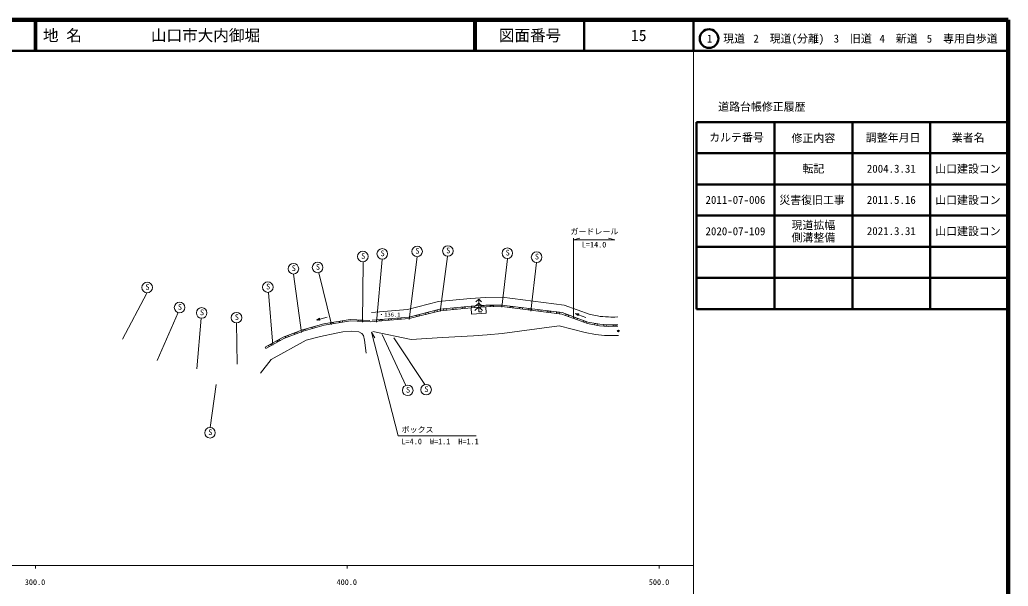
# Model space of a CAD drawing. Units: millimetres on the paper, with parts at other scales. Extents: x 40 to 680, y 20 to 380.
# Drawn here: x 363 to 680, y 198.4 to 380 of the extents above; entities that cross this region are included whole.
import ezdxf
from ezdxf.enums import TextEntityAlignment as Align

# ---------------------------------------------------------------- set-up
doc = ezdxf.new("R2010")
doc.units = ezdxf.units.MM
doc.header["$PDMODE"] = 32
doc.header["$PDSIZE"] = 0.5
for name, color, linetype, lineweight in [('M-BGD', 7, 'Continuous', 13), ('M-STR-HTXT', 7, 'Continuous', 13), ('M-TTL', 2, 'Continuous', 140), ('M-TTL-BAND', 7, 'Continuous', 13), ('M-TTL-FRAM', 2, 'Continuous', 50), ('M-TTL-LINE', 7, 'Continuous', 50)]:
    doc.layers.add(name, color=color, linetype=linetype, lineweight=lineweight)
doc.layers.add('M-OTRS', color=6, linetype='Continuous')
doc.layers.add('M-TTL-TXT', color=7, linetype='Continuous')
doc.styles.add('ＭＳ ゴシック', font='')
doc.styles.get('ＭＳ ゴシック').set_extended_font_data('MS Gothic')

msp = doc.modelspace()

# ---------------------------------------------------------------- linework, layer by layer
at = {"layer": 'M-BGD'}
for p, q in [((497.261, 289.661), (487.369, 287.123)), ((507.513, 290.635), (497.261, 289.661)), ((507.513, 290.635), (512.346, 290.937)), ((509.056, 288.156), (510.156, 289.157)), ((509.256, 289.544), (510.156, 290.362)), ((510.156, 286.362), (510.156, 290.362)), ((511.056, 289.544), (510.156, 290.362)), ((511.256, 288.156), (510.156, 289.157)), ((517.711, 291.031), (512.346, 290.937)), ((512.446, 288.438), (517.576, 288.528)), ((517.576, 288.528), (536.951, 286.085)), ((537.545, 288.53), (517.711, 291.031)), ((537.545, 288.53), (545.895, 285.474)), ((487.369, 287.123), (475.791, 286.15)), ((487.787, 284.649), (497.693, 287.191)), ((497.779, 286.697), (487.871, 284.155)), ((491.041, 285.381), (490.073, 285.132)), ((491.141, 284.994), (491.041, 285.381)), ((493.947, 286.126), (492.979, 285.878)), ((492.979, 285.878), (493.078, 285.491)), ((494.047, 285.739), (493.947, 286.126)), ((496.853, 286.872), (495.884, 286.623)), ((495.884, 286.623), (495.984, 286.236)), ((496.952, 286.485), (496.853, 286.872)), ((497.693, 287.191), (507.71, 288.142)), ((507.749, 287.643), (497.779, 286.697)), ((499.878, 287.298), (498.883, 287.203)), ((498.883, 287.203), (498.921, 286.805)), ((499.916, 286.9), (499.878, 287.298)), ((502.865, 287.581), (501.869, 287.487)), ((501.869, 287.487), (501.907, 287.089)), ((502.903, 287.183), (502.865, 287.581)), ((505.851, 287.865), (504.856, 287.77)), ((504.856, 287.77), (504.894, 287.372)), ((505.889, 287.467), (505.851, 287.865)), ((507.71, 288.142), (512.446, 288.438)), ((507.749, 287.643), (512.466, 287.939)), ((507.749, 287.643), (507.874, 285.647)), ((508.854, 288.113), (507.856, 288.051)), ((507.856, 288.051), (507.881, 287.652)), ((507.874, 285.647), (512.591, 285.943)), ((508.879, 287.714), (508.854, 288.113)), ((508.906, 286.804), (510.156, 287.94)), ((511.406, 286.804), (510.156, 287.94)), ((511.156, 286.362), (510.156, 286.362)), ((511.848, 288.301), (510.85, 288.238)), ((510.85, 288.238), (510.875, 287.839)), ((511.873, 287.902), (511.848, 288.301)), ((517.549, 288.028), (512.466, 287.939)), ((512.591, 285.943), (512.466, 287.939)), ((514.864, 288.381), (513.864, 288.363)), ((513.864, 288.363), (513.871, 287.963)), ((514.871, 287.981), (514.864, 288.381)), ((536.833, 285.596), (517.549, 288.028)), ((520.256, 288.089), (520.206, 287.693)), ((521.248, 287.964), (520.256, 288.089)), ((521.198, 287.568), (521.248, 287.964)), ((523.232, 287.714), (523.182, 287.317)), ((524.225, 287.589), (523.232, 287.714)), ((524.175, 287.192), (524.225, 287.589)), ((526.209, 287.339), (526.159, 286.942)), ((527.201, 287.214), (526.209, 287.339)), ((527.151, 286.817), (527.201, 287.214)), ((529.185, 286.963), (529.135, 286.567)), ((530.177, 286.838), (529.185, 286.963)), ((530.127, 286.441), (530.177, 286.838)), ((532.162, 286.588), (532.112, 286.191)), ((533.154, 286.463), (532.162, 286.588)), ((533.104, 286.066), (533.154, 286.463)), ((535.138, 286.213), (535.088, 285.816)), ((536.13, 286.088), (535.138, 286.213)), ((536.08, 285.691), (536.13, 286.088)), ((536.833, 285.596), (545.042, 282.591)), ((536.951, 286.085), (545.173, 283.076)), ((538.136, 285.545), (537.999, 285.169)), ((539.075, 285.201), (538.136, 285.545)), ((541.23, 285.759), (542.063, 285.129)), ((541.23, 285.759), (542.272, 285.692)), ((541.23, 285.759), (542.168, 285.411)), ((542.147, 285.354), (541.397, 285.633)), ((542.189, 285.467), (541.439, 285.745)), ((541.564, 285.507), (542.126, 285.298)), ((541.647, 285.732), (542.21, 285.523)), ((542.105, 285.242), (541.73, 285.381)), ((542.231, 285.579), (541.856, 285.719)), ((542.063, 285.129), (542.272, 285.692)), ((542.064, 285.705), (542.251, 285.636)), ((544.511, 284.54), (542.168, 285.411)), ((453.679, 280.569), (460.459, 282.543)), ((458.184, 283.729), (459.08, 284.265)), ((458.184, 283.729), (459.153, 283.974)), ((458.184, 283.729), (459.227, 283.683)), ((459.139, 284.032), (458.363, 283.836)), ((459.168, 283.916), (458.393, 283.72)), ((458.542, 283.944), (459.124, 284.091)), ((458.601, 283.711), (459.183, 283.858)), ((459.109, 284.149), (458.722, 284.051)), ((459.198, 283.8), (458.81, 283.702)), ((458.901, 284.158), (459.095, 284.207)), ((459.018, 283.693), (459.212, 283.742)), ((459.227, 283.683), (459.08, 284.265)), ((461.577, 284.586), (459.153, 283.974)), ((460.459, 282.543), (468.978, 283.93)), ((469.006, 283.428), (460.569, 282.054)), ((463.493, 282.936), (462.506, 282.775)), ((462.506, 282.775), (462.57, 282.38)), ((463.557, 282.541), (463.493, 282.936)), ((466.454, 283.418), (465.467, 283.257)), ((465.467, 283.257), (465.531, 282.862)), ((466.518, 283.023), (466.454, 283.418)), ((468.978, 283.93), (475.198, 283.616)), ((475.384, 283.105), (469.006, 283.428)), ((471.503, 283.702), (471.482, 283.303)), ((472.501, 283.652), (471.503, 283.702)), ((472.481, 283.252), (472.501, 283.652)), ((487.871, 284.155), (475.384, 283.105)), ((475.989, 283.658), (487.787, 284.649)), ((479.243, 283.831), (478.247, 283.747)), ((478.247, 283.747), (478.28, 283.349)), ((479.277, 283.433), (479.243, 283.831)), ((482.233, 284.082), (481.236, 283.999)), ((481.236, 283.999), (481.27, 283.6)), ((482.266, 283.684), (482.233, 284.082)), ((485.222, 284.334), (484.226, 284.25)), ((484.226, 284.25), (484.259, 283.851)), ((485.256, 283.935), (485.222, 284.334)), ((490.073, 285.132), (490.172, 284.745)), ((538.938, 284.825), (539.075, 285.201)), ((540.953, 284.514), (540.816, 284.138)), ((541.892, 284.17), (540.953, 284.514)), ((541.755, 283.794), (541.892, 284.17)), ((541.897, 285.255), (542.084, 285.186)), ((543.771, 283.482), (543.633, 283.107)), ((544.71, 283.139), (543.771, 283.482)), ((544.572, 282.763), (544.71, 283.139)), ((545.042, 282.591), (548.896, 281.887)), ((545.173, 283.076), (548.958, 282.384)), ((547.369, 282.573), (547.297, 282.179)), ((548.353, 282.393), (547.369, 282.573)), ((548.281, 282), (548.353, 282.393)), ((548.958, 282.384), (551.679, 282.194)), ((550.295, 282.19), (550.268, 281.791)), ((551.293, 282.121), (550.295, 282.19)), ((551.679, 282.194), (554.76, 282.22)), ((447.458, 278.219), (453.679, 280.569)), ((453.838, 280.094), (447.669, 277.764)), ((451.862, 279.775), (450.926, 279.422)), ((450.926, 279.422), (451.067, 279.048)), ((452.003, 279.401), (451.862, 279.775)), ((454.723, 280.768), (453.763, 280.489)), ((453.763, 280.489), (453.875, 280.105)), ((460.569, 282.054), (453.838, 280.094)), ((454.835, 280.384), (454.723, 280.768)), ((457.603, 281.607), (456.643, 281.328)), ((456.643, 281.328), (456.755, 280.944)), ((457.715, 281.223), (457.603, 281.607)), ((459.406, 278.485), (464.486, 279.55)), ((464.486, 279.55), (466.627, 279.885)), ((466.627, 279.885), (469.236, 280.136)), ((469.236, 280.136), (471.742, 279.897)), ((471.742, 279.897), (472.68, 279.446)), ((472.68, 279.446), (473.247, 278.763)), ((476.198, 280.054), (488.476, 277.482)), ((512.85, 278.947), (517.699, 279.429)), ((517.699, 279.429), (535.978, 281.893)), ((535.978, 281.893), (544.289, 279.734)), ((544.289, 279.734), (547.6, 279.048)), ((547.6, 279.048), (550.55, 278.808)), ((548.896, 281.887), (551.663, 281.694)), ((551.265, 281.722), (551.293, 282.121)), ((551.663, 281.694), (554.764, 281.72)), ((554.261, 282.116), (553.261, 282.107)), ((553.261, 282.107), (553.264, 281.707)), ((554.264, 281.716), (554.261, 282.116)), ((441.669, 274.989), (447.458, 278.219)), ((447.669, 277.764), (441.929, 274.561)), ((443.66, 275.985), (442.787, 275.498)), ((454.861, 277.274), (443.552, 271.015)), ((443.855, 275.636), (443.66, 275.985)), ((446.28, 277.447), (445.407, 276.96)), ((445.407, 276.96), (445.602, 276.611)), ((446.475, 277.098), (446.28, 277.447)), ((449.055, 278.715), (448.12, 278.362)), ((448.12, 278.362), (448.261, 277.988)), ((449.196, 278.341), (449.055, 278.715)), ((454.861, 277.274), (459.406, 278.485)), ((473.247, 278.763), (473.513, 277.282)), ((473.513, 277.282), (474.092, 273.077)), ((488.476, 277.482), (498.564, 278.133)), ((498.564, 278.133), (508.525, 278.677)), ((508.525, 278.677), (512.85, 278.947)), ((550.55, 278.808), (552.797, 278.722)), ((552.797, 278.722), (554.975, 278.739)), ((441.669, 274.989), (441.929, 274.561)), ((442.787, 275.498), (442.982, 275.149)), ((443.552, 271.015), (440.158, 266.73))]:
    msp.add_line(p, q, dxfattribs=at)
msp.add_open_spline([(554.739, 284.72), (553.349, 284.662), (552.943, 284.655), (551.794, 284.695), (550.394, 284.744), (549.608, 284.822), (548.223, 285.036), (547.28, 285.182), (546.901, 285.251), (545.895, 285.474)], degree=3, knots=[0, 0, 0, 0, 1, 1, 1, 2, 2, 2, 3, 3, 3, 3], dxfattribs=at)
at = {"layer": 'M-OTRS'}
msp.add_point((554.972, 280.206), dxfattribs=at)
at = {"layer": 'M-STR-HTXT'}
for p, q in [((540.585, 309.413), (542.585, 310.013)), ((540.585, 284.347), (540.585, 310)), ((540.585, 309.413), (553.793, 309.413)), ((553.793, 309.413), (551.793, 310.013)), ((472.902, 283.085), (473.102, 302.382)), ((479.245, 303.18), (477.391, 283.04)), ((490.416, 303.962), (487.893, 283.905)), ((500.191, 304.13), (497.801, 286.452)), ((519.351, 303.348), (517.553, 287.808)), ((528.735, 302.119), (526.881, 286.578)), ((453.267, 279.697), (450.736, 298.461)), ((462.924, 282.279), (458.869, 298.824)), ((395.928, 277.552), (403.682, 292.289)), ((444.13, 275.606), (442.709, 292.589)), ((407.008, 270.753), (413.755, 286.113)), ((419.727, 268.065), (421.123, 284.302)), ((432.646, 269.514), (432.47, 282.77)), ((475.758, 279.848), (484.354, 246.594)), ((475.758, 279.848), (476.839, 278.062)), ((486.803, 262.761), (479.169, 279.034)), ((492.917, 263.047), (482.952, 278.056)), ((425.986, 263.005), (424.009, 249.308)), ((484.354, 246.594), (509.354, 246.594))]:
    msp.add_line(p, q, dxfattribs=at)
for centre in [(500.273, 305.857), (473, 304.086), (479.23, 304.918), (490.397, 305.72), (519.344, 305.14), (528.731, 303.884), (450.727, 300.165), (458.49, 300.582), (403.806, 294.133), (442.52, 294.279), (414.217, 287.749), (421.298, 285.993), (432.475, 284.47), (487.398, 261.168), (493.28, 261.386), (423.973, 247.57)]:
    msp.add_circle(centre, 1.7, dxfattribs=at)
at = {"layer": 'M-TTL'}
for p, q in [((680, 380), (40, 380)), ((680, 20), (680, 380))]:
    msp.add_line(p, q, dxfattribs=at)
at = {"layer": 'M-TTL-BAND'}
for p, q in [((579, 20), (579, 370)), ((40, 205), (579, 205)), ((368, 205), (368, 204)), ((468, 205), (468, 204)), ((568, 205), (568, 204))]:
    msp.add_line(p, q, dxfattribs=at)
at = {"layer": 'M-TTL-FRAM'}
for p, q in [((580, 347.197), (580, 287.197)), ((580, 347.197), (680, 347.197)), ((580, 287.197), (680, 287.197))]:
    msp.add_line(p, q, dxfattribs=at)
at = {"layer": 'M-TTL-LINE'}
for p, q in [((367.75, 380), (367.75, 370)), ((368.25, 380), (368.25, 370)), ((508.747, 380), (508.747, 370)), ((509.247, 380), (509.247, 370)), ((543.997, 380), (543.997, 370)), ((579, 380), (579, 370)), ((40, 370), (680, 370)), ((605, 347.197), (605, 287.197)), ((630, 347.197), (630, 287.197)), ((655, 347.197), (655, 287.197)), ((580, 337.197), (680, 337.197)), ((580, 327.197), (680, 327.197)), ((580, 317.197), (680, 317.197)), ((580, 307.197), (680, 307.197)), ((580, 297.197), (680, 297.197))]:
    msp.add_line(p, q, dxfattribs=at)
msp.add_circle((584.031, 373.958), 3, dxfattribs=at)

# ---------------------------------------------------------------- texts
at = {"layer": 'M-BGD', "style": 'ＭＳ ゴシック'}
msp.add_text('・136.1', height=1.32, dxfattribs=at).set_placement((481.532, 284.4), align=Align.BOTTOM_CENTER)
at = {"layer": 'M-STR-HTXT', "style": 'ＭＳ ゴシック'}
for s, p in [('ガードレール', (539.56, 310.65)), ('ボックス', (485.416, 247.094)), ('L=4.0\u3000W=1.1\u3000H=1.1', (485.396, 243.324))]:
    msp.add_text(s, height=1.833, dxfattribs=at).set_placement(p, align=Align.BOTTOM_LEFT)
for s, p in [('L=14.0', (547.158, 306.429)), ('S', (473.112, 302.798)), ('S', (479.341, 303.63)), ('S', (490.509, 304.432)), ('S', (500.385, 304.569)), ('S', (519.456, 303.852)), ('S', (528.843, 302.596)), ('S', (450.838, 298.878)), ('S', (458.602, 299.295)), ('S', (403.918, 292.845)), ('S', (442.631, 292.991)), ('S', (414.328, 286.461)), ('S', (421.409, 284.706)), ('S', (432.586, 283.182)), ('S', (487.51, 259.881)), ('S', (493.392, 260.099)), ('S', (424.084, 246.282))]:
    msp.add_text(s, height=1.833, dxfattribs=at).set_placement(p, align=Align.BOTTOM_CENTER)
at = {"layer": 'M-TTL-BAND', "style": 'ＭＳ ゴシック'}
for s, p in [('300.0', (367.844, 198.195)), ('400.0', (467.844, 198.195)), ('500.0', (568, 198.195))]:
    msp.add_text(s, height=1.833, dxfattribs=at).set_placement(p, align=Align.BOTTOM_CENTER)
at = {"layer": 'M-TTL-TXT', "style": 'ＭＳ ゴシック'}
for s, p in [('地 名', (370.38, 375)), ('山口市大内御堀', (405.024, 375))]:
    msp.add_text(s, height=3.666, dxfattribs=at).set_placement(p, align=Align.MIDDLE_LEFT)
for s, height, p in [('図面番号', 3.666, (526.622, 375)), ('15', 3.666, (561.497, 375)), ('1\u3000現道', 2.566, (589.448, 373.958)), ('2\u3000現道(分離)', 2.566, (609.619, 373.958)), ('3\u3000旧道', 2.566, (630.121, 373.958)), ('4\u3000新道', 2.566, (644.824, 373.958)), ('5\u3000専用自歩道', 2.566, (665.228, 373.958)), ('道路台帳修正履歴', 2.566, (600.968, 352.113)), ('カルテ番号', 2.566, (592.839, 342.277)), ('修正内容', 2.566, (617.509, 342.023)), ('調整年月日', 2.566, (643.089, 342.197)), ('業者名', 2.566, (667.134, 342.197)), ('転記', 2.566, (617.5, 332.245)), ('2004.3.31', 2.566, (642.5, 332.245)), ('山口建設コン', 2.566, (667.077, 332.189)), ('2011-07-006', 2.566, (592.5, 322.245)), ('災害復旧工事', 2.566, (617.077, 322.189)), ('2011.5.16', 2.566, (642.5, 322.245)), ('山口建設コン', 2.566, (667.077, 322.189)), ('現道拡幅', 2.566, (617.5, 314.14)), ('2020-07-109', 2.566, (592.5, 312.197)), ('側溝整備', 2.566, (617.5, 310.163)), ('2021.3.31', 2.566, (642.5, 312.245)), ('山口建設コン', 2.566, (667.077, 312.189))]:
    msp.add_text(s, height=height, dxfattribs=at).set_placement(p, align=Align.MIDDLE_CENTER)

doc.saveas('drawing.dxf')
